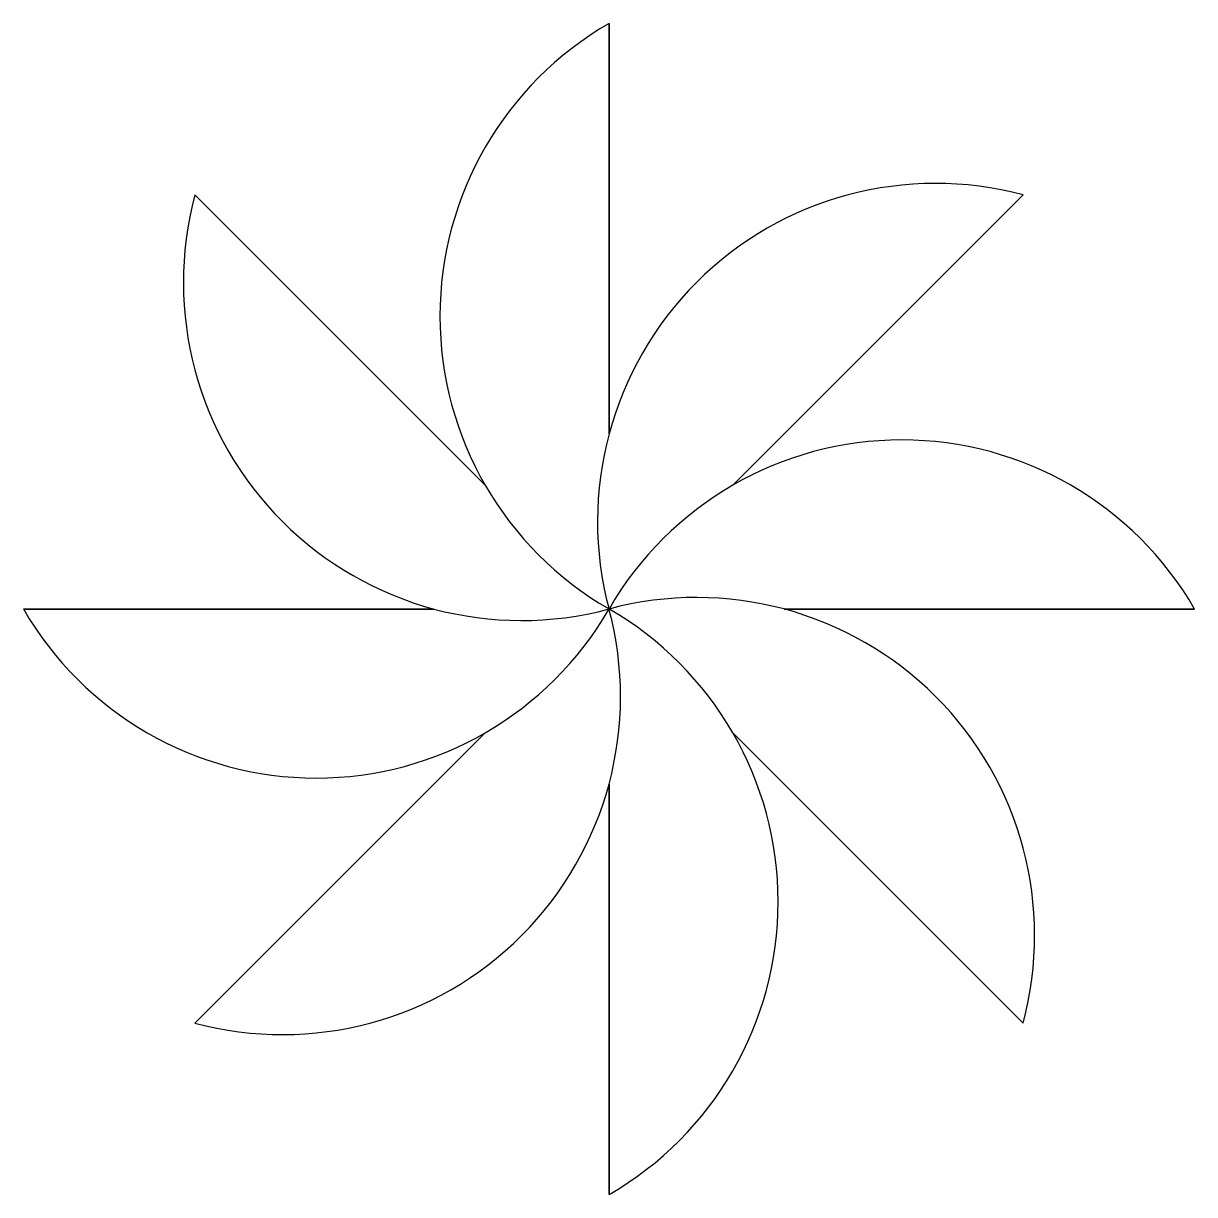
# Model space of a CAD drawing. Extents: x 134.47 to 137.47, y 197.1 to 200.1.
import ezdxf

# ---------------------------------------------------------------- set-up
doc = ezdxf.new("R2010")
doc.units = 0
doc.layers.get('0').update_dxf_attribs({"linetype": 'CONTINUOUS'})

# ---------------------------------------------------------------- blocks, each defined once
blk = doc.blocks.new('A$C570606CE')
for p, q in [((1.5, 1.9486), (1.5, 3)), ((1.5, 1.9486), (1.5, 3)), ((1.5, 3), (1.5, 1.9486)), ((1.5, 3), (1.5, 1.9486)), ((1.5, 3), (1.5, 1.9486)), ((1.5, 3), (1.5, 1.9486)), ((0.4393, 2.5607), (1.1828, 1.8172)), ((1.8172, 1.8172), (2.5607, 2.5607)), ((1.0514, 1.5), (0, 1.5)), ((1.0514, 1.5), (0, 1.5)), ((1.0514, 1.5), (0, 1.5)), ((0, 1.5), (1.0514, 1.5)), ((0, 1.5), (1.0514, 1.5)), ((1.9486, 1.5), (3, 1.5)), ((1.9486, 1.5), (3, 1.5)), ((3, 1.5), (1.9486, 1.5)), ((3, 1.5), (1.9486, 1.5)), ((3, 1.5), (1.9486, 1.5)), ((0.4393, 0.4393), (1.1828, 1.1828)), ((1.8172, 1.1828), (2.5607, 0.4393)), ((1.5, 1.0514), (1.5, 0)), ((1.5, 1.0514), (1.5, 0)), ((1.5, 1.0514), (1.5, 0)), ((1.5, 0), (1.5, 1.0514)), ((1.5, 0), (1.5, 1.0514))]:
    blk.add_line(p, q)
for centre, start, end in [((1.9328, 2.25), 119.9869, 240.0131), ((1.9328, 2.25), 119.9869, 240.0131), ((1.9328, 2.25), 119.9869, 240.0131), ((1.9328, 2.25), 119.9869, 240.0131), ((1.9328, 2.25), 119.9869, 240.0131), ((2.3364, 1.7243), 74.9869, 195.0131), ((1.2757, 2.3364), 164.9869, 285.0131), ((2.25, 1.0672), 29.9869, 150.0131), ((2.25, 1.0672), 29.9869, 150.0131), ((2.25, 1.0672), 29.9869, 150.0131), ((2.25, 1.0672), 29.9869, 150.0131), ((2.25, 1.0672), 29.9869, 150.0131), ((1.7243, 0.6636), 344.9869, 105.0131), ((0.75, 1.9328), 209.9869, 330.0131), ((0.75, 1.9328), 209.9869, 330.0131), ((0.75, 1.9328), 209.9869, 330.0131), ((0.75, 1.9328), 209.9869, 330.0131), ((0.75, 1.9328), 209.9869, 330.0131), ((0.6636, 1.2757), 254.9869, 15.0131), ((1.0672, 0.75), 299.9869, 60.0131), ((1.0672, 0.75), 299.9869, 60.0131), ((1.0672, 0.75), 299.9869, 60.0131), ((1.0672, 0.75), 299.9869, 60.0131), ((1.0672, 0.75), 299.9869, 60.0131)]:
    blk.add_arc(centre, 0.8659, start, end)

msp = doc.modelspace()

# ---------------------------------------------------------------- block references
msp.add_blockref('A$C570606CE', (134.4691, 197.0955))

doc.saveas('drawing.dxf')
